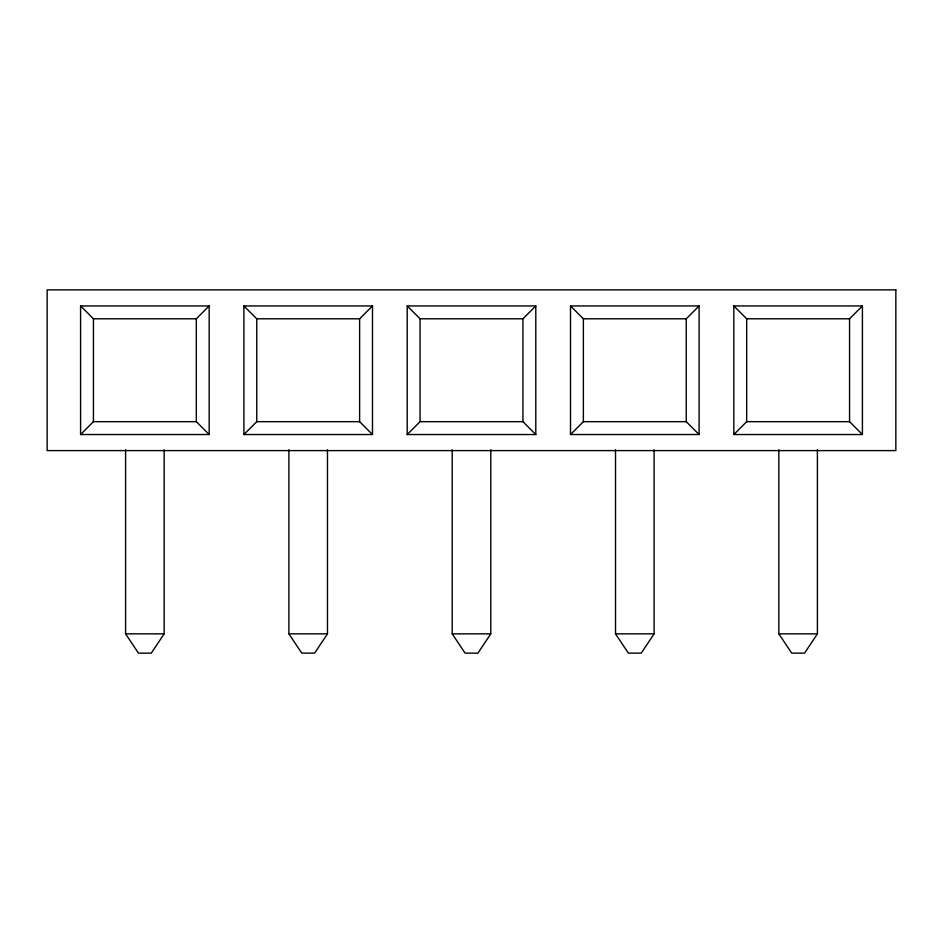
<?xml version="1.0" encoding="UTF-8"?>
<svg xmlns="http://www.w3.org/2000/svg" width="943" height="943" viewBox="0 0 943 943"><rect width="100%" height="100%" fill="white"/><g stroke="black" fill="none" stroke-linecap="round" stroke-linejoin="round"><path stroke-width="1.41" d="M164.165 449.764L164.165 633.849L151.304 653.134L138.444 653.134L125.596 633.849L125.596 449.764M327.48 449.764L327.48 633.849L314.62 653.134L301.76 653.134L288.9 633.849L288.9 449.764M490.784 449.764L490.784 633.849L477.924 653.134L465.076 653.134L452.216 633.849L452.216 449.764M654.1 449.764L654.1 633.849L641.24 653.134L628.38 653.134L615.52 633.849L615.52 449.764M817.404 449.764L817.404 633.849L804.556 653.134L791.696 653.134L778.835 633.849L778.835 449.764M80.579 434.534L93.44 421.674L196.321 421.674L209.169 434.534L209.169 305.945L80.579 305.945L80.579 434.534L209.169 434.534M196.321 421.674L196.321 318.793L209.169 305.945M243.895 434.534L256.755 421.674L256.755 318.793L243.895 305.945L372.485 305.945L372.485 434.534L243.895 434.534L243.895 305.945M372.485 434.534L359.625 421.674L359.625 318.793L372.485 305.945M407.199 434.534L420.059 421.674L522.941 421.674L535.801 434.534L535.801 305.945L407.199 305.945L407.199 434.534L535.801 434.534M407.199 305.945L420.059 318.793L522.941 318.793L535.801 305.945M570.515 434.534L583.375 421.674L583.375 318.793L570.515 305.945L699.105 305.945L699.105 434.534L570.515 434.534L570.515 305.945M699.105 434.534L686.245 421.674L686.245 318.793L699.105 305.945M733.831 434.534L746.679 421.674L746.679 318.793L733.831 305.945L862.421 305.945L862.421 434.534L733.831 434.534L733.831 305.945M862.421 434.534L849.56 421.674L849.56 318.793L862.421 305.945M80.579 305.945L93.44 318.793L196.321 318.793M256.755 318.793L359.625 318.793M583.375 318.793L686.245 318.793M746.679 318.793L849.56 318.793M256.755 421.674L359.625 421.674M583.375 421.674L686.245 421.674M746.679 421.674L849.56 421.674M125.596 633.849L164.165 633.849M288.9 633.849L327.48 633.849M452.216 633.849L490.784 633.849M615.52 633.849L654.1 633.849M778.835 633.849L817.404 633.849M522.941 318.793L522.941 421.674M420.059 318.793L420.059 421.674M93.44 318.793L93.44 421.674M895.85 289.866L47.15 289.866L47.15 450.601L895.85 450.601L895.85 289.866"/></g></svg>
